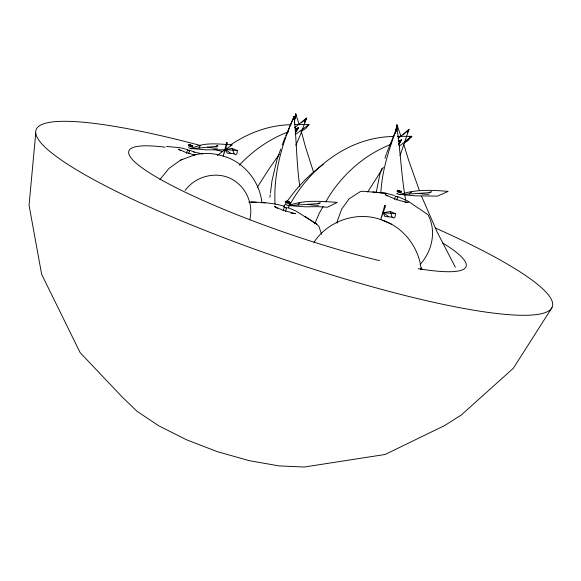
<?xml version="1.0" encoding="UTF-8"?>
<svg xmlns="http://www.w3.org/2000/svg" width="581" height="581" viewBox="0 0 581 581"><rect width="100%" height="100%" fill="white"/><g stroke="black" fill="none" stroke-linecap="round" stroke-linejoin="round"><path stroke-width="0.87" d="M380.838 193.088C381.957 170.574 389.096 148.939 396.903 127.965C400.592 151.917 401.348 176.217 405.661 200.089M396.816 129.774L396.903 127.965L386.583 153.195M293.863 119.337L294.037 116.628L285.699 136.019M337.103 223.126L337.234 221.332L341.708 209.08L349.159 198.789L360.285 191.614L362.486 191.207L386.336 193.306L394.397 195.441M35.746 133.194L29.05 205.231L41.643 274.297L80.142 352.638L122.547 397.368L137.152 411.384L159.012 425.938L186.581 439.802L217.599 451.749L249.343 460.689L279.04 465.897L304.233 467.03L385.159 454.473L444.814 425.459L461.336 414.972L513.386 368.216L551.95 307.676M295.257 118.19L295.736 113.97L299.28 124.908M396.3 130.129L396.925 124.915L401.05 136.397M269.918 197.337L270.245 194.715M270.463 192.972L271.988 180.742L276.941 159.775L280.746 149.092M237.346 150.581L236.939 153.718L235.704 154.742L234.078 153.791L227.229 153.159L225.348 149.535L232.284 148.453L237.346 150.581L225.348 149.535L230.897 153.384M395.567 213.699L395.022 217.004L393.7 218.093L392.044 217.12L384.956 216.524L383.148 212.733L390.396 211.52L395.567 213.699L383.148 212.733L388.762 216.72M294.269 122.831L295.736 113.97L295.947 115.757M396.148 129.541L396.925 124.915L397.266 127.588M376.161 192.805L379.821 174.496L381.717 168.534M395.189 133.528L396.925 124.915M395.646 132.083L396.017 130.311M293.659 118.393L294.037 116.628C296.615 139.825 296.433 163.232 299.781 186.356M294.603 119.105L295.736 113.97M249.772 219.603C254.122 202.646 244.376 183.574 227.912 177.343C212.726 171.671 194.679 177.452 185.107 190.408M395.828 132.003L396.903 127.965M186.472 153.449L187.409 150.159L188.07 150.247M283.158 210.496L284.334 207.214M384.963 158.308L386.314 154.045M398.072 138.634L408.944 129.432L400.069 155.614M394.434 199.334L395.429 196.24L395.966 196.284M188.745 153.319L189.522 150.799M282.206 144.989L285.01 137.632M294.596 127.682L306.543 118.139L300.805 133.761L295.86 145.308M285.438 211.266L286.629 208.1L286.048 207.715M396.598 200.067L397.745 196.981M294.037 116.628C281.72 144.073 273.404 173.879 275.06 204.185M314.822 223.794L319.223 213.3L323.13 206.466M390.258 145.039L391.362 142.592M304.575 122.431L306.543 118.139L301.256 122.94M407.426 132.729L408.944 129.432L403.105 134.828M304.655 122.112L306.543 118.139M287.464 132.962L288.626 130.594M288.067 208.245C308.141 168.744 348.179 136.855 393.831 136.477M407.383 132.49L408.944 129.432M325.738 201.912C340.154 176.377 363.031 155.555 390.33 144.596M367.737 191.999L383.409 167.277M257.252 187.336L269.446 168.25L279.25 154.379M295.707 132.381L298.518 127.697L295.25 129.018M398.704 144.444L401.565 139.839L398.355 141.198M398.74 144.117L401.565 139.839L398.464 141.524M283.666 206.705L285.634 203.728M287.116 201.498C296.971 187.314 309.194 174.525 323.247 164.452M295.46 132.192L298.518 127.697L295.38 129.396M397.803 197.039L395.429 196.24M420.136 264.428C432.199 251.152 436.687 230.984 428.008 214.723L407.833 201.004L397.629 196.545M399.452 142.679L401.565 139.839M397.586 190.829L398.021 190.822M295.271 131.96L298.518 127.697M159.928 179.544L168.918 168.468L180.589 160.116L182.79 159.281M239.423 165.207L240.519 163.871C253.846 149.992 269.925 138.91 287.907 131.996M294.502 124.523L308.976 124.552L305.671 128.546L301.256 131.342M314.023 242.219C328.112 220.707 357.308 210.729 381.477 219.879M397.36 136.339L411.798 136.339L407.956 140.595L404.303 142.984M217.447 155.548L226.176 148.445M399.321 146.151L411.798 136.339L409.147 136.775M406.126 140.595L411.798 136.339M308.976 124.552L295.33 134.56M286.629 208.1L284.145 207.257M285.511 204.541L288.634 205.674L288.205 205.34M230.207 145.17C248.123 132.976 269.185 125.024 291.008 124.719M188.542 147.734L191.265 148.714C203.771 141.786 218.703 144.059 232.327 144.901L225.007 149.825L206.059 149.847L190.967 148.467M194.127 155.083C203.88 152.44 214.157 153.13 223.721 156.245M180.589 160.116L195.637 154.51M288.59 205.587C304.088 199.661 321.039 201.258 337.22 202.384L327.488 207.214L317.756 206.662L305.156 206.792L288.59 205.587L319.848 203.532M397.179 193.676L396.794 193.684L399.764 194.635C415.277 189.159 432.01 190.009 448.133 191.389L437.428 196.131L415.299 195.819L399.329 194.403M189.602 150.907L187.409 150.159M248.755 202.224C260.593 202.057 272.903 202.827 284.363 206.291M191.265 148.714L217.991 146.216M399.764 194.635L430.862 192.551M166.522 146.434L180.408 147.763L187.859 149.68M188.636 145.548C187.256 145.904 193.713 147.915 192.253 146.702M191.977 146.209L189.682 145.148M251.123 201.839L256.381 202.232M261.53 202.587L265.212 202.863M404.819 202.144L408.312 202.413C400.207 201.237 392.349 198.252 385.094 194.497L387.258 195.971M291.074 213.263L295.438 213.648L282.962 210.271L274.479 206.502L277.435 208.39M386.336 193.306L372.835 191.883M397.222 191.309C395.414 191.374 402.19 193.822 401.101 192.689M189.268 144.938L188.418 144.887L191.018 146.085M194.439 155.004L185.521 152.309L178.418 149.215L180.691 150.653M190.917 145.954L192.95 146.419L192.042 145.831M398.544 190.858C393.867 189.58 402.342 193.335 401.362 191.962M398.769 191.026L400.418 191.527M189.355 150.159L194.381 151.99M224.411 156.449C244.688 162.665 259.903 181.933 261.9 202.892M381.84 219.996C401.936 226.43 416.94 244.746 420.651 265.343M190.946 145.417L191.527 145.62M287.755 207.446L296.143 211.15L316.783 224.222L318.969 226.546L321.62 234.259M391.449 224.201L382.574 220.272M289.353 202.464L286.397 201.048L286.978 201.033L290.035 202.275L286.418 201.832M316.783 224.222L305.01 216.43M455.373 267.267L437.217 232.16L421.61 196.363M420.491 266.083L422.155 269.177M419.438 190.619L408.617 160.233L403.897 144.72M313.696 172.666L305.417 146.724L301.14 130.79M232.284 148.453L234.078 153.791M390.396 211.52L392.044 217.12M420.339 267.994L420.826 269.678M409.336 193.996A14.409 3.079 0.4 0 1 411.835 192.144M429.112 192.667A8.359 1.787 0.2 0 1 431.712 191.665M429.105 194.279A12.295 2.651 0.3 0 1 418.988 193.35M442.453 242.829A178.222 26.537 18.9 0 1 418.276 268.683M379.466 260.637A178.222 26.537 18.9 0 1 168.817 183.952A178.222 26.537 18.9 0 1 165.048 147.175M193.684 152.019A178.222 26.537 18.9 0 1 202.725 153.95M199.399 147.915A13.196 3.261 2.7 0 1 200.314 145.904M216.19 146.383A7.64 1.903 2.6 0 1 217.802 145.294M217.352 148.119A11.25 2.803 2.7 0 1 207.591 147.167M290.275 203.728A2.716 0.407 18.8 0 1 287.341 203.27A2.716 0.407 18.8 0 1 285.583 202.035M288.779 202.072A2.716 0.399 18.8 0 1 290.318 203.176A2.716 0.399 18.8 0 1 286.477 202.043A2.716 0.399 18.8 0 1 286.273 201.331M298.213 204.955A14.997 3.072 1.5 0 1 299.999 203.096M318.09 203.648A8.7 1.787 1.4 0 1 320.349 202.646M318.773 205.267A12.804 2.644 1.5 0 1 307.908 204.316M435.612 228.101A272.881 42.239 18.9 0 1 477.023 310.741A272.881 42.239 18.9 0 1 77.781 170.567A272.881 42.239 18.9 0 1 200.213 145.446M213.982 149.186A272.881 42.239 18.9 0 1 222.734 151.641M226.605 142.636L223.198 156.144L227.512 142.904L226.605 142.636M384.724 205.463L380.649 219.712L385.653 205.747L384.724 205.463M401.239 191.469L397.774 190.292L401.239 191.469M192.449 145.7L189.239 144.611L192.449 145.7"/></g></svg>
